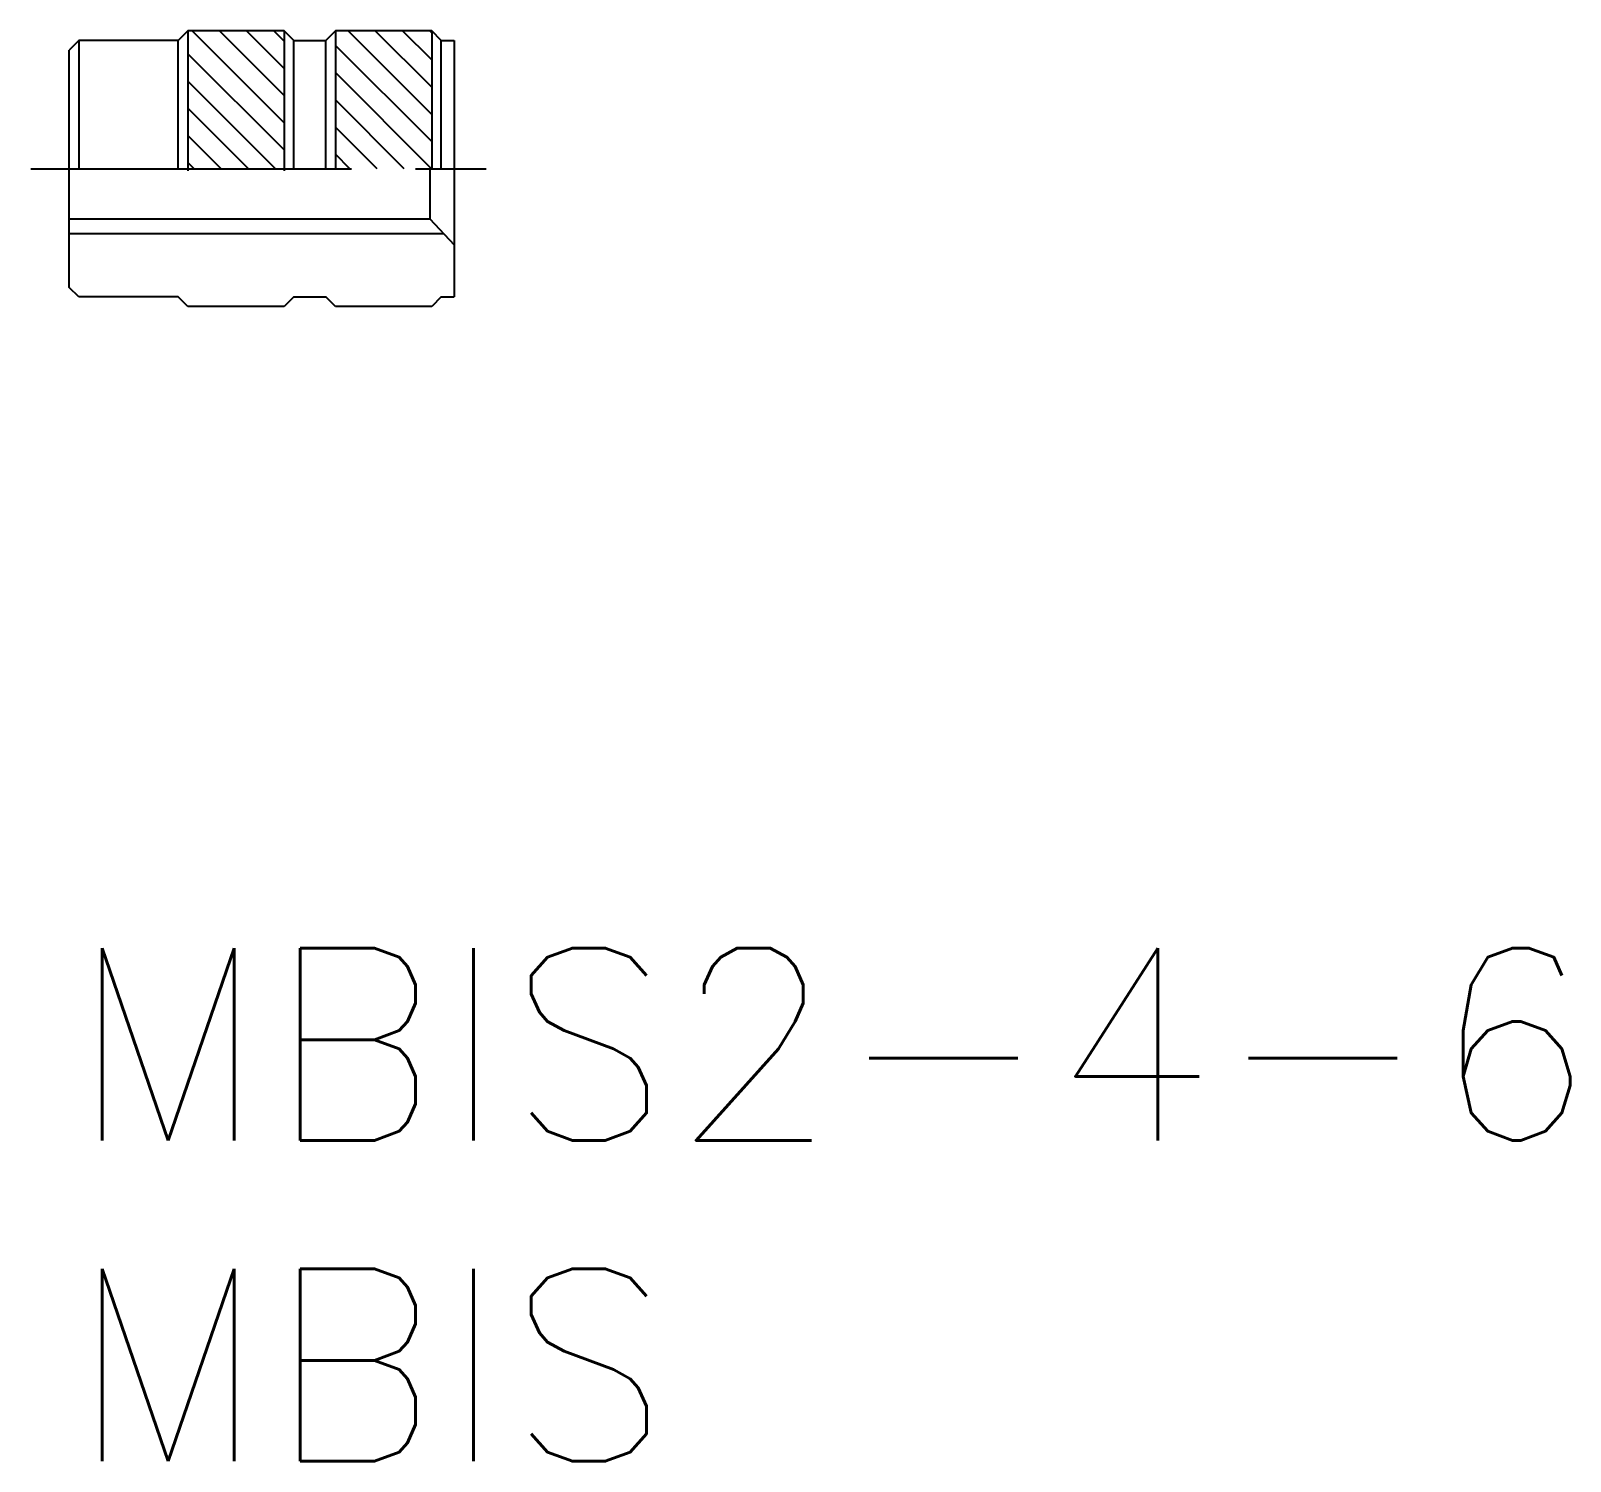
# Model space of a CAD drawing. Extents: x -0.6 to 23.4, y -8 to 14.3.
import ezdxf

# ---------------------------------------------------------------- set-up
doc = ezdxf.new("R2010")
doc.units = 0
doc.header["$LTSCALE"] = 0.5
doc.linetypes.add('CENTER', pattern=[50.8, 31.75, -6.35, 6.35, -6.35])
doc.linetypes.add('DASHDOT', pattern=[17, 10, -2, 3, -2])
for name, color, linetype in [('MSM_CENTER', 1, 'CENTER'), ('MSM_CONTINUOUS', 7, 'CONTINUOUS'), ('MSM_NARROW', 5, 'CONTINUOUS'), ('MSM_PART_NUMBER', 7, 'CONTINUOUS')]:
    doc.layers.add(name, color=color, linetype=linetype)
doc.styles.get("Standard").update_dxf_attribs({"font": 'txt.shx', "height": 3, "bigfont": 'bigfont.shx'})

msp = doc.modelspace()

# ---------------------------------------------------------------- linework, layer by layer
at = {"layer": 'MSM_CENTER', "linetype": 'DASHDOT'}
msp.add_line((-0.6, 12.15), (6.5, 12.15), dxfattribs=at)
at = {"layer": 'MSM_CONTINUOUS'}
for p, q in [((1.85, 14.3), (1.7, 14.15)), ((3.35, 14.3), (1.85, 14.3)), ((1.85, 14.3), (1.85, 12.116)), ((3.35, 12.866), (1.916, 14.3)), ((3.35, 13.29), (2.34, 14.3)), ((2.764, 14.3), (3.35, 13.714)), ((3.35, 14.139), (3.189, 14.3)), ((3.5, 14.15), (3.35, 14.3)), ((3.35, 14.3), (3.35, 12.116)), ((4.15, 14.3), (4, 14.15)), ((5.65, 14.3), (4.15, 14.3)), ((4.15, 14.3), (4.15, 12.15)), ((5.65, 12.996), (4.346, 14.3)), ((5.65, 13.42), (4.77, 14.3)), ((5.65, 13.845), (5.195, 14.3)), ((5.65, 14.269), (5.619, 14.3)), ((5.8, 14.15), (5.65, 14.3)), ((5.65, 14.3), (5.65, 12.15)), ((0.15, 14.15), (0, 14)), ((0, 10.3), (0, 14)), ((1.7, 14.15), (0.15, 14.15)), ((0.15, 14.15), (0.15, 12.15)), ((1.7, 12.15), (1.7, 14.15)), ((3.35, 12.442), (1.85, 13.942)), ((3.5, 14.15), (4, 14.15)), ((3.5, 12.15), (3.5, 14.15)), ((4, 12.15), (4, 14.15)), ((5.65, 12.572), (4.15, 14.072)), ((5.8, 14.15), (6, 14.15)), ((5.8, 12.15), (5.8, 14.15)), ((6, 14.15), (6, 10.15)), ((3.217, 12.15), (1.85, 13.517)), ((5.648, 12.15), (4.15, 13.648)), ((5.223, 12.15), (4.15, 13.223)), ((2.793, 12.15), (1.85, 13.093)), ((4.799, 12.15), (4.15, 12.799)), ((2.369, 12.15), (1.85, 12.669)), ((1.945, 12.15), (1.85, 12.245)), ((4.375, 12.15), (4.15, 12.375)), ((5.621, 12.15), (5.621, 11.367)), ((0, 11.367), (5.621, 11.367)), ((5.621, 11.367), (6, 10.963)), ((0.15, 10.15), (0, 10.3)), ((1.7, 10.15), (0.15, 10.15)), ((1.85, 10), (1.7, 10.15)), ((3.5, 10.15), (3.35, 10)), ((3.5, 10.15), (4, 10.15)), ((4.15, 10), (4, 10.15)), ((5.8, 10.15), (5.65, 10)), ((5.8, 10.15), (6, 10.15)), ((3.35, 10), (1.85, 10)), ((5.65, 10), (4.15, 10))]:
    msp.add_line(p, q, dxfattribs=at)
at = {"layer": 'MSM_NARROW', "linetype": 'CONTINUOUS'}
msp.add_line((0, 11.14), (5.834, 11.14), dxfattribs=at)

# ---------------------------------------------------------------- texts
at = {"layer": 'MSM_PART_NUMBER'}
for s, p in [('MBIS2-4-6', (0, -3)), ('MBIS', (0, -8))]:
    msp.add_text(s, height=3, dxfattribs=at).set_placement(p)

doc.saveas('drawing.dxf')
